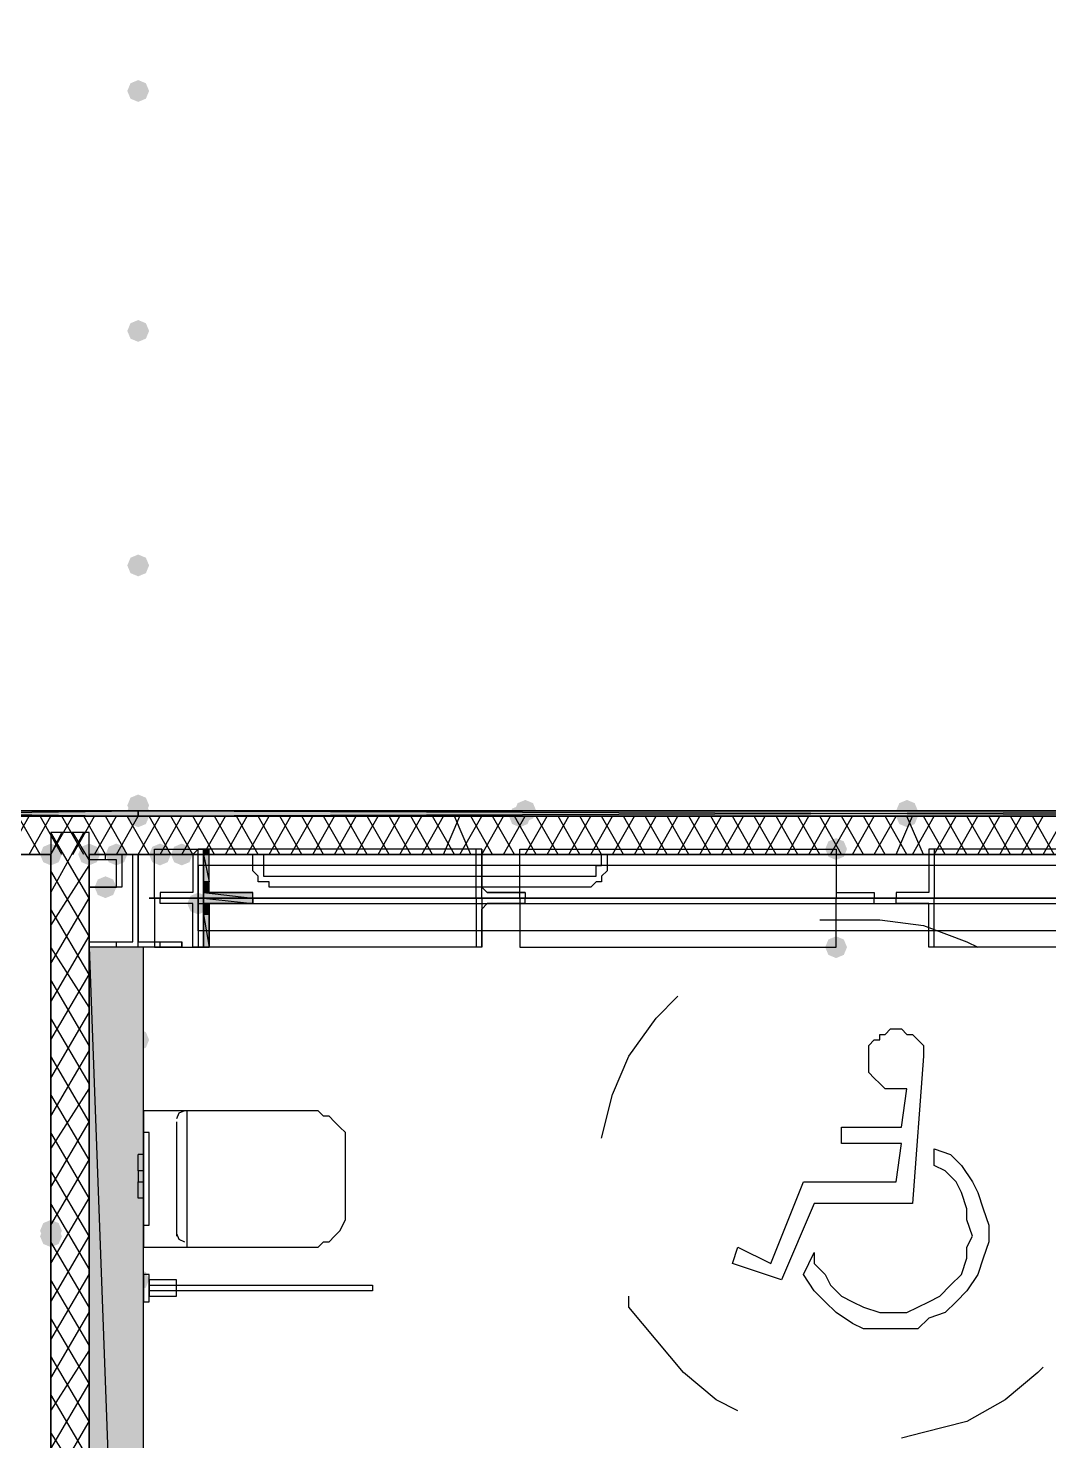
# Model space of a CAD drawing. Header units: millimetres. Extents: x 0 to 420, y 0 to 297.
# Drawn here: x 376.46 to 384.39, y 182.86 to 193.82 of the extents above; entities that cross this region are included whole.
import ezdxf

# ---------------------------------------------------------------- set-up
doc = ezdxf.new("R2010")
doc.units = ezdxf.units.MM
doc.layers.get('0').update_dxf_attribs({"linetype": 'CONTINUOUS'})

msp = doc.modelspace()

# ---------------------------------------------------------------- hatches: boundary and pattern name
at = {"true_color": 0x000007}
for points in [[(377.401667, 193.336333), (377.376796, 193.276537), (377.317, 193.251667), (377.257204, 193.276537), (377.232333, 193.336333), (377.257204, 193.396129), (377.317, 193.421), (377.376796, 193.396129)], [(377.401667, 191.473667), (377.376796, 191.413871), (377.317, 191.389), (377.257204, 191.413871), (377.232333, 191.473667), (377.257204, 191.533462), (377.317, 191.558333), (377.376796, 191.533463)], [(377.401667, 189.653333), (377.376796, 189.593537), (377.317, 189.568667), (377.257204, 189.593537), (377.232333, 189.653333), (377.257204, 189.713129), (377.317, 189.738), (377.376796, 189.713129)], [(377.401667, 187.790667), (377.376796, 187.730871), (377.317, 187.706), (377.257204, 187.730871), (377.232333, 187.790667), (377.257204, 187.850462), (377.317, 187.875333), (377.376796, 187.850463)], [(377.020667, 187.409667), (376.995796, 187.349871), (376.936, 187.325), (376.876204, 187.349871), (376.851333, 187.409667), (376.876204, 187.469462), (376.936, 187.494333), (376.995796, 187.469463)], [(377.232333, 187.409667), (377.207462, 187.349871), (377.147667, 187.325), (377.087871, 187.349871), (377.063, 187.409667), (377.087871, 187.469462), (377.147667, 187.494333), (377.207462, 187.469463)], [(377.571, 187.409667), (377.546129, 187.349871), (377.486333, 187.325), (377.426537, 187.349871), (377.401667, 187.409667), (377.426537, 187.469462), (377.486333, 187.494333), (377.546129, 187.469463)], [(377.740333, 187.409667), (377.715463, 187.349871), (377.655667, 187.325), (377.595871, 187.349871), (377.571, 187.409667), (377.595871, 187.469462), (377.655667, 187.494333), (377.715462, 187.469463)], [(382.820333, 187.452), (382.795463, 187.392204), (382.735667, 187.367333), (382.675871, 187.392204), (382.651, 187.452), (382.675871, 187.511796), (382.735667, 187.536667), (382.795462, 187.511796)], [(377.147667, 187.155667), (377.122796, 187.095871), (377.063, 187.071), (377.003204, 187.095871), (376.978333, 187.155667), (377.003204, 187.215462), (377.063, 187.240333), (377.122796, 187.215463)], [(377.867333, 187.028667), (377.842463, 186.968871), (377.782667, 186.944), (377.722871, 186.968871), (377.698, 187.028667), (377.722871, 187.088462), (377.782667, 187.113333), (377.842462, 187.088463)], [(382.820333, 186.69), (382.795463, 186.630204), (382.735667, 186.605333), (382.675871, 186.630204), (382.651, 186.69), (382.675871, 186.749796), (382.735667, 186.774667), (382.795462, 186.749796)], [(377.401667, 185.970333), (377.376796, 185.910537), (377.317, 185.885667), (377.257204, 185.910537), (377.232333, 185.970333), (377.257204, 186.030129), (377.317, 186.055), (377.376796, 186.030129)], [(377.401667, 184.107667), (377.376796, 184.047871), (377.317, 184.023), (377.257204, 184.047871), (377.232333, 184.107667), (377.257204, 184.167462), (377.317, 184.192333), (377.376796, 184.167463)]]:
    msp.add_hatch(color=0, dxfattribs=at).paths.add_polyline_path(points, flags=0)
at = {"true_color": 0x0000fe}
for points in [[(377.401667, 187.748333), (377.376796, 187.688537), (377.317, 187.663667), (377.257204, 187.688537), (377.232333, 187.748333), (377.257204, 187.808129), (377.317, 187.833), (377.376796, 187.808129)], [(377.401667, 187.748333), (377.376796, 187.688537), (377.317, 187.663667), (377.257204, 187.688537), (377.232333, 187.748333), (377.257204, 187.808129), (377.317, 187.833), (377.376796, 187.808129)], [(380.407333, 187.748333), (380.382462, 187.688537), (380.322667, 187.663667), (380.262871, 187.688537), (380.238, 187.748333), (380.262871, 187.808129), (380.322667, 187.833), (380.382462, 187.808129)], [(383.370667, 187.748333), (383.345796, 187.688537), (383.286, 187.663667), (383.226204, 187.688537), (383.201333, 187.748333), (383.226204, 187.808129), (383.286, 187.833), (383.345796, 187.808129)], [(377.401667, 187.706), (377.376796, 187.646204), (377.317, 187.621333), (377.257204, 187.646204), (377.232333, 187.706), (377.257204, 187.765796), (377.317, 187.790667), (377.376796, 187.765796)], [(377.401667, 187.706), (377.376796, 187.646204), (377.317, 187.621333), (377.257204, 187.646204), (377.232333, 187.706), (377.257204, 187.765796), (377.317, 187.790667), (377.376796, 187.765796)], [(380.365, 187.706), (380.340129, 187.646204), (380.280333, 187.621333), (380.220537, 187.646204), (380.195667, 187.706), (380.220537, 187.765796), (380.280333, 187.790667), (380.340129, 187.765796)], [(383.370667, 187.706), (383.345796, 187.646204), (383.286, 187.621333), (383.226204, 187.646204), (383.201333, 187.706), (383.226204, 187.765796), (383.286, 187.790667), (383.345796, 187.765796)], [(376.724333, 187.409667), (376.699462, 187.349871), (376.639667, 187.325), (376.579871, 187.349871), (376.555, 187.409667), (376.579871, 187.469462), (376.639667, 187.494333), (376.699462, 187.469463)], [(376.724333, 184.488667), (376.699462, 184.428871), (376.639667, 184.404), (376.579871, 184.428871), (376.555, 184.488667), (376.579871, 184.548462), (376.639667, 184.573333), (376.699462, 184.548463)], [(376.724333, 184.446333), (376.699462, 184.386537), (376.639667, 184.361667), (376.579871, 184.386537), (376.555, 184.446333), (376.579871, 184.506129), (376.639667, 184.531), (376.699462, 184.506129)]]:
    msp.add_hatch(color=0, dxfattribs=at).paths.add_polyline_path(points, flags=0)
at = {"true_color": 0x000007}
h = msp.add_hatch(color=0, dxfattribs=at)
h.paths.add_polyline_path([(377.317, 187.748333), (374.015, 187.748333), (377.317, 187.706)], flags=0)
h.paths.add_polyline_path([(374.015, 187.748333), (377.317, 187.706), (374.015, 187.706)], flags=0)
h = msp.add_hatch(color=0, dxfattribs=at)
h.paths.add_polyline_path([(389.255, 187.748333), (377.317, 187.748333), (389.255, 187.706)], flags=0)
h.paths.add_polyline_path([(377.317, 187.748333), (389.255, 187.706), (377.317, 187.706)], flags=0)
h = msp.add_hatch(color=0, dxfattribs=at)
h.paths.add_polyline_path([(376.639667, 187.409667), (376.639667, 169.672)], flags=0)
h.paths.add_polyline_path([(376.639667, 169.672), (376.639667, 187.409667)], flags=0)
at = {"true_color": 0x000062}
h = msp.add_hatch(color=0, dxfattribs=at)
h.paths.add_polyline_path([(377.825, 187.452), (377.867333, 187.452)], flags=0)
h.paths.add_polyline_path([(377.867333, 187.452), (377.825, 187.452)], flags=0)
h.paths.add_polyline_path([(377.867333, 187.452), (377.825, 187.452)], flags=0)
h.paths.add_polyline_path([(377.825, 187.452), (377.867333, 187.452)], flags=0)
h = msp.add_hatch(color=0, dxfattribs=at)
h.paths.add_polyline_path([(377.867333, 187.452), (377.825, 187.452), (377.867333, 187.409667)], flags=0)
h.paths.add_polyline_path([(377.825, 187.452), (377.867333, 187.409667), (377.825, 187.409667)], flags=0)
h = msp.add_hatch(color=0, dxfattribs=at)
h.paths.add_polyline_path([(377.867333, 187.409667), (377.825, 187.409667), (377.867333, 187.198)], flags=0)
h.paths.add_polyline_path([(377.825, 187.409667), (377.867333, 187.198), (377.825, 187.198)], flags=0)
h = msp.add_hatch(color=0, dxfattribs=at)
h.paths.add_polyline_path([(377.867333, 187.198), (377.825, 187.198), (377.867333, 187.155667)], flags=0)
h.paths.add_polyline_path([(377.825, 187.198), (377.867333, 187.155667), (377.825, 187.155667)], flags=0)
h = msp.add_hatch(color=0, dxfattribs=at)
h.paths.add_polyline_path([(377.867333, 187.155667), (377.825, 187.155667), (377.867333, 187.113333)], flags=0)
h.paths.add_polyline_path([(377.825, 187.155667), (377.867333, 187.113333), (377.825, 187.113333)], flags=0)
h.paths.add_polyline_path([(377.867333, 187.113333), (377.825, 187.113333)], flags=0)
h.paths.add_polyline_path([(377.825, 187.113333), (377.867333, 187.113333)], flags=0)
h.paths.add_polyline_path([(377.867333, 187.113333), (377.825, 187.113333)], flags=0)
h.paths.add_polyline_path([(377.867333, 187.113333), (377.825, 187.113333)], flags=0)
h = msp.add_hatch(color=0, dxfattribs=at)
h.paths.add_polyline_path([(377.909667, 187.113333), (377.825, 187.113333)], flags=0)
h.paths.add_polyline_path([(377.909667, 187.113333), (377.825, 187.113333), (377.867333, 187.113333)], flags=0)
h = msp.add_hatch(color=0, dxfattribs=at)
h.paths.add_polyline_path([(378.121333, 187.113333), (377.825, 187.113333)], flags=0)
h.paths.add_polyline_path([(378.121333, 187.113333), (377.825, 187.113333), (377.909667, 187.113333)], flags=0)
h = msp.add_hatch(color=0, dxfattribs=at)
h.paths.add_polyline_path([(377.825, 187.113333), (378.206, 187.113333)], flags=0)
h.paths.add_polyline_path([(378.206, 187.113333), (377.825, 187.113333)], flags=0)
h.paths.add_polyline_path([(378.206, 187.113333), (377.825, 187.113333)], flags=0)
h.paths.add_polyline_path([(377.825, 187.113333), (378.206, 187.113333)], flags=0)
h.paths.add_polyline_path([(378.206, 187.113333), (377.825, 187.113333)], flags=0)
h.paths.add_polyline_path([(378.206, 187.113333), (377.825, 187.113333)], flags=0)
h = msp.add_hatch(color=0, dxfattribs=at)
h.paths.add_polyline_path([(378.206, 187.113333), (377.825, 187.113333), (378.206, 187.071)], flags=0)
h.paths.add_polyline_path([(377.825, 187.113333), (378.206, 187.071), (377.825, 187.071)], flags=0)
h.paths.add_polyline_path([(378.206, 187.071), (377.825, 187.071)], flags=0)
h.paths.add_polyline_path([(377.825, 187.071), (378.206, 187.071)], flags=0)
h.paths.add_polyline_path([(378.206, 187.071), (377.825, 187.071)], flags=0)
h.paths.add_polyline_path([(378.206, 187.071), (377.825, 187.071)], flags=0)
h = msp.add_hatch(color=0, dxfattribs=at)
h.paths.add_polyline_path([(378.206, 187.071), (377.825, 187.071), (378.206, 187.028667)], flags=0)
h.paths.add_polyline_path([(377.825, 187.071), (378.206, 187.028667), (377.825, 187.028667)], flags=0)
h.paths.add_polyline_path([(378.206, 187.028667), (377.825, 187.028667)], flags=0)
h.paths.add_polyline_path([(377.825, 187.028667), (378.206, 187.028667)], flags=0)
h.paths.add_polyline_path([(378.206, 187.028667), (377.825, 187.028667)], flags=0)
h.paths.add_polyline_path([(378.206, 187.028667), (377.825, 187.028667)], flags=0)
h.paths.add_polyline_path([(377.825, 187.028667), (378.206, 187.028667)], flags=0)
h.paths.add_polyline_path([(378.206, 187.028667), (377.825, 187.028667)], flags=0)
h.paths.add_polyline_path([(378.206, 187.028667), (377.825, 187.028667)], flags=0)
h.paths.add_polyline_path([(377.825, 187.028667), (378.206, 187.028667)], flags=0)
h.paths.add_polyline_path([(378.206, 187.028667), (377.825, 187.028667)], flags=0)
h.paths.add_polyline_path([(378.206, 187.028667), (377.825, 187.028667)], flags=0)
for points in [[(378.206, 187.113333), (378.121333, 187.113333)], [(377.825, 186.69), (377.867333, 186.69)]]:
    msp.add_hatch(color=0, dxfattribs=at).paths.add_polyline_path(points, flags=0)
h = msp.add_hatch(color=0, dxfattribs=at)
h.paths.add_polyline_path([(378.121333, 187.113333), (378.206, 187.113333)], flags=0)
h.paths.add_polyline_path([(378.206, 187.113333), (378.121333, 187.113333)], flags=0)
h = msp.add_hatch(color=0, dxfattribs=at)
h.paths.add_polyline_path([(377.909667, 187.028667), (377.825, 187.028667)], flags=0)
h.paths.add_polyline_path([(377.909667, 187.028667), (377.825, 187.028667), (378.121333, 187.028667)], flags=0)
h = msp.add_hatch(color=0, dxfattribs=at)
h.paths.add_polyline_path([(377.825, 187.028667), (377.867333, 187.028667)], flags=0)
h.paths.add_polyline_path([(377.867333, 187.028667), (377.825, 187.028667)], flags=0)
h.paths.add_polyline_path([(377.867333, 187.028667), (377.825, 187.028667)], flags=0)
h.paths.add_polyline_path([(377.825, 187.028667), (377.867333, 187.028667)], flags=0)
h.paths.add_polyline_path([(377.867333, 187.028667), (377.825, 187.028667)], flags=0)
h.paths.add_polyline_path([(377.867333, 187.028667), (377.825, 187.028667), (377.909667, 187.028667)], flags=0)
h = msp.add_hatch(color=0, dxfattribs=at)
h.paths.add_polyline_path([(377.867333, 187.028667), (377.825, 187.028667), (377.867333, 186.986333)], flags=0)
h.paths.add_polyline_path([(377.825, 187.028667), (377.867333, 186.986333), (377.825, 186.986333)], flags=0)
h = msp.add_hatch(color=0, dxfattribs=at)
h.paths.add_polyline_path([(377.867333, 186.986333), (377.825, 186.986333), (377.867333, 186.944)], flags=0)
h.paths.add_polyline_path([(377.825, 186.986333), (377.867333, 186.944), (377.825, 186.944)], flags=0)
h = msp.add_hatch(color=0, dxfattribs=at)
h.paths.add_polyline_path([(377.867333, 186.944), (377.825, 186.944), (377.867333, 186.69)], flags=0)
h.paths.add_polyline_path([(377.825, 186.944), (377.867333, 186.69), (377.825, 186.69)], flags=0)
h.paths.add_polyline_path([(377.867333, 186.69), (377.825, 186.69)], flags=0)
h.paths.add_polyline_path([(377.825, 186.69), (377.867333, 186.69)], flags=0)
h.paths.add_polyline_path([(377.867333, 186.69), (377.825, 186.69)], flags=0)
h.paths.add_polyline_path([(377.867333, 186.69), (377.825, 186.69)], flags=0)
h = msp.add_hatch(color=0, dxfattribs=at)
h.paths.add_polyline_path([(378.121333, 187.028667), (378.206, 187.028667)], flags=0)
h.paths.add_polyline_path([(378.206, 187.028667), (378.121333, 187.028667)], flags=0)
h.paths.add_polyline_path([(378.206, 187.028667), (378.121333, 187.028667)], flags=0)
at = {"true_color": 0x000007}
h = msp.add_hatch(color=0, dxfattribs=at)
h.paths.add_polyline_path([(377.359333, 186.69), (376.936, 186.69), (377.359333, 175.26)], flags=0)
h.paths.add_polyline_path([(376.936, 186.69), (377.359333, 175.26), (376.936, 175.26)], flags=0)

# ---------------------------------------------------------------- linework, layer by layer
at = {"color": 0, "true_color": 0x000007}
for points in [[(360.045, 222.207667), (360.045, 187.706), (389.255, 187.706), (389.255, 216.111667), (372.448667, 216.111667), (372.448667, 222.207667)], [(377.317, 187.748333), (374.015, 187.748333), (377.317, 187.706)], [(374.015, 187.748333), (377.317, 187.706), (374.015, 187.706)], [(374.015, 187.706), (374.015, 187.748333), (377.317, 187.748333), (377.317, 187.706), (374.015, 187.706), (377.317, 187.706), (377.317, 187.748333), (374.015, 187.748333)], [(389.255, 187.748333), (377.317, 187.748333), (389.255, 187.706)], [(377.317, 187.748333), (389.255, 187.706), (377.317, 187.706)], [(389.255, 187.748333), (377.317, 187.748333), (377.317, 187.706), (389.255, 187.706)], [(389.255, 187.748333), (377.317, 187.748333), (377.317, 187.706), (389.255, 187.706)], [(376.639667, 187.409667), (360.045, 187.409667), (360.045, 176.276), (376.639667, 176.276)], [(376.639667, 187.409667), (376.639667, 169.672)], [(376.639667, 169.672), (376.639667, 187.409667)], [(376.639667, 187.409667), (376.639667, 169.672)], [(376.639667, 187.409667), (376.639667, 169.672)], [(377.19, 187.155667), (376.936, 187.155667), (376.936, 187.409667), (377.19, 187.409667)], [(377.655667, 186.69), (376.936, 186.69), (376.936, 186.732333), (377.274667, 186.732333), (377.274667, 187.409667), (376.936, 187.409667), (377.655667, 187.409667), (377.317, 187.409667), (377.317, 186.732333), (377.655667, 186.732333)], [(378.206, 187.409667), (378.290667, 187.409667), (378.290667, 187.325), (378.290667, 187.282667), (378.290667, 187.240333), (378.333, 187.240333), (378.375333, 187.240333), (380.788333, 187.240333), (380.830667, 187.240333), (380.873, 187.240333), (380.873, 187.282667), (380.873, 187.325), (380.915333, 187.325), (380.915333, 187.409667), (380.873, 187.409667), (381, 187.409667), (380.957667, 187.409667), (380.957667, 187.325), (380.957667, 187.282667), (380.915333, 187.240333), (380.915333, 187.198), (380.873, 187.198), (380.830667, 187.155667), (380.788333, 187.155667), (378.375333, 187.155667), (378.333, 187.155667), (378.333, 187.198), (378.290667, 187.198), (378.248333, 187.198), (378.248333, 187.240333), (378.206, 187.282667), (378.206, 187.325)], [(380.280333, 187.452), (382.735667, 187.452), (382.735667, 187.071), (380.280333, 187.071)], [(385.910667, 187.452), (383.497667, 187.452), (383.497667, 187.071), (385.910667, 187.071)], [(377.147667, 187.155667), (377.147667, 187.367333), (376.936, 187.367333), (376.936, 187.155667)], [(377.401667, 187.071), (378.121333, 187.071)], [(380.026333, 187.113333), (380.322667, 187.113333)], [(380.280333, 186.69), (382.735667, 186.69), (382.735667, 187.071), (380.280333, 187.071)], [(385.910667, 186.69), (383.497667, 186.69), (383.497667, 187.071), (385.910667, 187.071)], [(380.026333, 187.028667), (380.322667, 187.028667)], [(377.359333, 186.69), (376.936, 186.69), (377.359333, 175.26)], [(376.936, 186.69), (377.359333, 175.26), (376.936, 175.26)], [(377.359333, 175.26), (377.359333, 186.69), (376.936, 186.69), (376.936, 175.26)], [(383.413, 185.843333), (383.328333, 184.700333), (382.566333, 184.700333), (382.312333, 184.107667), (381.931333, 184.234667), (381.973667, 184.361667), (382.227667, 184.234667), (382.481667, 184.869667), (383.201333, 184.869667), (383.243667, 185.166), (382.778, 185.166), (382.778, 185.293), (383.243667, 185.293), (383.286, 185.589333), (383.243667, 185.589333), (383.201333, 185.589333), (383.159, 185.589333), (383.116667, 185.589333), (383.074333, 185.631667), (383.032, 185.674), (382.989667, 185.716333), (382.989667, 185.758667), (382.989667, 185.801), (382.989667, 185.843333), (382.989667, 185.885667), (382.989667, 185.928), (383.032, 185.970333), (383.074333, 185.970333), (383.074333, 186.012667), (383.116667, 186.012667), (383.159, 186.055), (383.201333, 186.055), (383.243667, 186.055), (383.286, 186.012667), (383.328333, 186.012667), (383.370667, 185.970333), (383.413, 185.928), (383.413, 185.885667)], [(378.925667, 185.123667), (378.925667, 185.166), (378.925667, 185.250667), (378.883333, 185.293), (378.841, 185.335333), (378.798667, 185.377667), (378.756333, 185.377667), (378.714, 185.42), (378.671667, 185.42), (377.359333, 185.42), (377.359333, 184.361667), (378.671667, 184.361667), (378.714, 184.361667), (378.756333, 184.404), (378.798667, 184.404), (378.841, 184.446333), (378.883333, 184.488667), (378.925667, 184.573333), (378.925667, 184.615667), (378.925667, 184.658)], [(377.359333, 185.250667), (377.359333, 184.531), (377.401667, 184.531), (377.401667, 185.250667)], [(382.481667, 184.15), (382.566333, 184.319333), (382.566333, 184.234667), (382.651, 184.15), (382.693333, 184.065333), (382.778, 183.980667), (382.862667, 183.938333), (382.947333, 183.896), (383.074333, 183.853667), (383.159, 183.853667), (383.286, 183.853667), (383.370667, 183.896), (383.455333, 183.938333), (383.54, 183.980667), (383.624667, 184.065333), (383.709333, 184.15), (383.751667, 184.277), (383.751667, 184.361667), (383.794, 184.446333), (383.751667, 184.573333), (383.751667, 184.658), (383.709333, 184.785), (383.667, 184.869667), (383.582333, 184.954333), (383.497667, 184.996667), (383.497667, 185.123667), (383.624667, 185.081333), (383.709333, 184.996667), (383.794, 184.869667), (383.836333, 184.785), (383.878667, 184.658), (383.921, 184.531), (383.921, 184.404), (383.878667, 184.277), (383.836333, 184.15), (383.751667, 184.023), (383.667, 183.938333), (383.582333, 183.853667), (383.455333, 183.811333), (383.370667, 183.726667), (383.243667, 183.726667), (383.074333, 183.726667), (382.947333, 183.726667), (382.862667, 183.769), (382.735667, 183.853667), (382.651, 183.938333), (382.566333, 184.023)], [(377.401667, 183.938333), (377.401667, 184.15), (377.359333, 184.15), (377.359333, 183.938333)], [(377.401667, 183.980667), (377.613333, 183.980667), (377.613333, 184.107667), (377.401667, 184.107667)], [(377.401667, 184.023), (377.401667, 184.065333), (379.095, 184.065333), (379.137333, 184.065333), (379.137333, 184.023), (379.095, 184.023)]]:
    msp.add_lwpolyline(points, close=True, dxfattribs=at)
for points in [[(377.317, 187.706), (374.015, 187.706), (377.317, 187.748333), (374.015, 187.748333)], [(389.255, 187.748333), (377.317, 187.748333), (389.255, 187.748333), (377.317, 187.706)], [(389.255, 187.706), (374.015, 187.706)], [(376.301, 187.409667), (376.470333, 187.706)], [(376.555, 187.409667), (376.385667, 187.706)], [(376.470333, 187.409667), (376.639667, 187.706)], [(376.724333, 187.409667), (376.555, 187.706)], [(376.639667, 187.409667), (376.809, 187.706)], [(376.893667, 187.409667), (376.724333, 187.706)], [(376.809, 187.409667), (376.978333, 187.706)], [(377.063, 187.409667), (376.893667, 187.706)], [(376.978333, 187.409667), (377.147667, 187.706)], [(377.232333, 187.409667), (377.063, 187.706)], [(377.147667, 187.409667), (377.317, 187.706)], [(377.401667, 187.409667), (377.232333, 187.706)], [(377.317, 187.409667), (377.486333, 187.706)], [(377.571, 187.409667), (377.401667, 187.706)], [(377.486333, 187.409667), (377.655667, 187.706)], [(377.740333, 187.409667), (377.571, 187.706)], [(377.655667, 187.409667), (377.825, 187.706)], [(377.909667, 187.409667), (377.740333, 187.706)], [(377.825, 187.409667), (377.994333, 187.706)], [(378.079, 187.409667), (377.909667, 187.706)], [(377.994333, 187.409667), (378.163667, 187.706)], [(378.248333, 187.409667), (378.079, 187.706)], [(378.163667, 187.409667), (378.333, 187.706)], [(378.417667, 187.409667), (378.248333, 187.706)], [(378.333, 187.409667), (378.502333, 187.706)], [(378.587, 187.409667), (378.417667, 187.706)], [(378.502333, 187.409667), (378.671667, 187.706)], [(378.756333, 187.409667), (378.587, 187.706)], [(378.671667, 187.409667), (378.841, 187.706)], [(378.925667, 187.409667), (378.756333, 187.706)], [(378.841, 187.409667), (379.010333, 187.706)], [(379.095, 187.409667), (378.925667, 187.706)], [(379.010333, 187.409667), (379.179667, 187.706)], [(379.264333, 187.409667), (379.095, 187.706)], [(379.179667, 187.409667), (379.349, 187.706)], [(379.433667, 187.409667), (379.264333, 187.706)], [(379.349, 187.409667), (379.518333, 187.706)], [(379.603, 187.409667), (379.433667, 187.706)], [(379.518333, 187.409667), (379.687667, 187.706)], [(379.772333, 187.409667), (379.603, 187.706)], [(379.687667, 187.409667), (379.814667, 187.706)], [(379.899333, 187.409667), (379.772333, 187.706)], [(379.814667, 187.409667), (379.984, 187.706)], [(380.068667, 187.409667), (379.899333, 187.706)], [(379.984, 187.409667), (380.153333, 187.706)], [(380.238, 187.409667), (380.068667, 187.706)], [(380.153333, 187.409667), (380.322667, 187.706)], [(380.407333, 187.409667), (380.238, 187.706)], [(380.322667, 187.409667), (380.492, 187.706)], [(380.576667, 187.409667), (380.407333, 187.706)], [(380.492, 187.409667), (380.661333, 187.706)], [(380.746, 187.409667), (380.576667, 187.706)], [(380.661333, 187.409667), (380.830667, 187.706)], [(380.915333, 187.409667), (380.746, 187.706)], [(380.830667, 187.409667), (381, 187.706)], [(381.084667, 187.409667), (380.915333, 187.706)], [(381, 187.409667), (381.169333, 187.706)], [(381.254, 187.409667), (381.084667, 187.706)], [(381.169333, 187.409667), (381.338667, 187.706)], [(381.423333, 187.409667), (381.254, 187.706)], [(381.338667, 187.409667), (381.508, 187.706)], [(381.592667, 187.409667), (381.423333, 187.706)], [(381.508, 187.409667), (381.677333, 187.706)], [(381.762, 187.409667), (381.592667, 187.706)], [(381.677333, 187.409667), (381.846667, 187.706)], [(381.931333, 187.409667), (381.762, 187.706)], [(381.846667, 187.409667), (382.016, 187.706)], [(382.100667, 187.409667), (381.931333, 187.706)], [(382.016, 187.409667), (382.185333, 187.706)], [(382.27, 187.409667), (382.100667, 187.706)], [(382.185333, 187.409667), (382.354667, 187.706)], [(382.439333, 187.409667), (382.27, 187.706)], [(382.354667, 187.409667), (382.524, 187.706)], [(382.608667, 187.409667), (382.439333, 187.706)], [(382.524, 187.409667), (382.693333, 187.706)], [(382.778, 187.409667), (382.608667, 187.706)], [(382.693333, 187.409667), (382.862667, 187.706)], [(382.947333, 187.409667), (382.778, 187.706)], [(382.862667, 187.409667), (383.032, 187.706)], [(383.116667, 187.409667), (382.947333, 187.706)], [(383.032, 187.409667), (383.201333, 187.706)], [(383.286, 187.409667), (383.116667, 187.706)], [(383.201333, 187.409667), (383.328333, 187.706)], [(383.413, 187.409667), (383.286, 187.706)], [(383.328333, 187.409667), (383.497667, 187.706)], [(383.582333, 187.409667), (383.413, 187.706)], [(383.497667, 187.409667), (383.667, 187.706)], [(383.751667, 187.409667), (383.582333, 187.706)], [(383.667, 187.409667), (383.836333, 187.706)], [(383.921, 187.409667), (383.751667, 187.706)], [(383.836333, 187.409667), (384.005667, 187.706)], [(384.090333, 187.409667), (383.921, 187.706)], [(384.005667, 187.409667), (384.175, 187.706)], [(384.259667, 187.409667), (384.090333, 187.706)], [(384.175, 187.409667), (384.344333, 187.706)], [(384.429, 187.409667), (384.259667, 187.706)], [(384.344333, 187.409667), (384.513667, 187.706)], [(376.639667, 187.409667), (376.724333, 187.579)], [(376.639667, 187.113333), (376.893667, 187.579)], [(376.936, 187.071), (376.639667, 187.579)], [(376.639667, 187.579), (376.639667, 176.276)], [(376.936, 175.26), (376.936, 187.579), (376.639667, 187.579)], [(376.936, 187.367333), (376.809, 187.579)], [(374.015, 187.409667), (376.639667, 187.409667)], [(376.639667, 187.409667), (376.639667, 169.672), (376.639667, 187.409667), (376.639667, 169.672)], [(376.936, 187.409667), (389.255, 187.409667)], [(377.063, 187.367333), (377.063, 187.409667)], [(377.317, 186.69), (377.317, 187.409667)], [(377.825, 187.071), (377.444, 187.071), (377.444, 187.452), (377.825, 187.452)], [(377.782667, 187.071), (377.782667, 187.452), (377.740333, 187.409667), (377.740333, 187.155667), (377.740333, 187.113333), (377.486333, 187.113333), (377.486333, 187.071), (377.782667, 187.071), (379.941667, 187.071), (379.941667, 187.452), (377.782667, 187.452)], [(379.984, 187.452), (377.825, 187.452)], [(378.206, 187.409667), (378.290667, 187.409667)], [(379.984, 187.071), (379.984, 187.452), (379.984, 187.409667), (379.984, 187.155667), (380.026333, 187.113333)], [(380.915333, 187.409667), (380.957667, 187.409667)], [(382.735667, 187.452), (382.735667, 187.409667), (382.735667, 187.155667), (382.735667, 187.113333), (382.778, 187.113333), (382.989667, 187.113333), (383.032, 187.113333), (383.032, 187.071)], [(383.455333, 187.452), (383.455333, 187.409667), (383.455333, 187.155667), (383.455333, 187.113333), (383.201333, 187.113333), (383.201333, 187.071)], [(383.497667, 187.452), (383.455333, 187.452)], [(376.639667, 186.859333), (376.936, 187.325)], [(376.936, 186.774667), (376.639667, 187.282667)], [(388.408333, 187.282667), (388.408333, 187.325), (377.782667, 187.325)], [(377.782667, 187.325), (377.782667, 187.071), (388.408333, 187.071)], [(376.639667, 186.563), (376.936, 187.071)], [(377.825, 187.071), (377.444, 187.071), (377.444, 186.69), (377.825, 186.69)], [(377.782667, 187.071), (377.782667, 186.69), (377.740333, 186.69), (377.740333, 186.986333), (377.740333, 187.028667), (377.486333, 187.028667), (377.486333, 187.071), (377.782667, 187.071), (379.941667, 187.071), (379.941667, 186.69), (377.782667, 186.69)], [(377.782667, 187.028667), (377.782667, 187.071), (377.782667, 187.028667), (388.408333, 187.028667), (388.408333, 187.071), (377.782667, 187.071)], [(379.984, 187.071), (377.825, 187.071)], [(379.984, 187.071), (377.825, 187.071)], [(378.206, 187.113333), (377.909667, 187.113333)], [(379.984, 187.071), (379.984, 186.69), (379.984, 186.986333), (380.026333, 187.028667)], [(380.322667, 187.071), (379.984, 187.071)], [(380.322667, 187.071), (379.984, 187.071)], [(380.322667, 187.113333), (380.322667, 187.071)], [(380.322667, 187.028667), (380.322667, 187.071)], [(383.032, 187.071), (382.735667, 187.071)], [(382.735667, 186.69), (382.735667, 186.986333), (382.735667, 187.028667), (382.778, 187.028667), (382.989667, 187.028667), (383.032, 187.028667), (383.032, 187.071)], [(383.032, 187.071), (382.735667, 187.071)], [(383.201333, 187.071), (383.497667, 187.071)], [(383.455333, 186.69), (383.455333, 186.986333), (383.455333, 187.028667), (383.201333, 187.028667), (383.201333, 187.071)], [(383.201333, 187.071), (383.497667, 187.071)], [(376.936, 186.478333), (376.639667, 186.986333)], [(388.408333, 187.028667), (388.408333, 186.986333), (388.408333, 186.817), (377.782667, 186.817), (377.782667, 186.986333), (377.782667, 187.028667), (377.782667, 186.986333), (377.782667, 186.817)], [(378.206, 187.028667), (377.909667, 187.028667)], [(382.608667, 186.901667), (382.735667, 186.901667), (383.074333, 186.901667), (383.413, 186.859333), (383.751667, 186.732333), (383.836333, 186.69)], [(376.639667, 186.266667), (376.936, 186.774667)], [(376.936, 186.69), (376.936, 186.732333)], [(377.147667, 186.69), (377.147667, 186.732333)], [(377.486333, 186.69), (377.486333, 186.732333)], [(377.655667, 186.69), (377.655667, 186.732333)], [(376.936, 186.224333), (376.639667, 186.69)], [(379.984, 186.69), (377.825, 186.69)], [(383.497667, 186.69), (383.455333, 186.69)], [(376.639667, 185.970333), (376.936, 186.478333)], [(376.936, 185.928), (376.639667, 186.436)], [(380.915333, 185.208333), (381, 185.547), (381.127, 185.843333), (381.338667, 186.139667), (381.508, 186.309)], [(376.639667, 185.674), (376.936, 186.182)], [(376.936, 185.631667), (376.639667, 186.139667)], [(376.639667, 185.377667), (376.936, 185.885667)], [(376.936, 185.335333), (376.639667, 185.843333)], [(376.639667, 185.123667), (376.936, 185.589333)], [(376.936, 185.039), (376.639667, 185.547)], [(377.676833, 185.42), (377.631932, 185.401401), (377.613333, 185.3565)], [(377.698, 184.361667), (377.698, 185.42)], [(376.639667, 184.827333), (376.936, 185.335333)], [(377.613333, 185.335333), (377.613333, 184.912)], [(376.936, 184.742667), (376.639667, 185.250667)], [(377.317, 184.954333), (377.317, 184.996667), (377.317, 185.081333)], [(377.359333, 185.081333), (377.317, 185.081333)], [(377.359333, 184.954333), (377.359333, 184.996667), (377.359333, 185.081333)], [(376.639667, 184.531), (376.936, 185.039)], [(376.936, 184.446333), (376.639667, 184.954333)], [(377.359333, 184.954333), (377.317, 184.954333), (377.317, 184.912), (377.317, 184.869667), (377.359333, 184.869667)], [(377.317, 184.742667), (377.317, 184.785), (377.317, 184.869667)], [(377.359333, 184.954333), (377.359333, 184.912), (377.359333, 184.869667)], [(377.359333, 184.742667), (377.359333, 184.785), (377.359333, 184.869667)], [(377.613333, 184.912), (377.613333, 184.446333)], [(376.639667, 184.234667), (376.936, 184.742667)], [(376.936, 184.192333), (376.639667, 184.700333)], [(377.359333, 184.742667), (377.317, 184.742667)], [(376.639667, 183.938333), (376.936, 184.446333)], [(377.613333, 184.4675), (377.631932, 184.422599), (377.676833, 184.404)], [(376.936, 183.896), (376.639667, 184.404)], [(376.639667, 183.642), (376.936, 184.15)], [(376.936, 183.599667), (376.639667, 184.107667)], [(381.973667, 183.091667), (381.804333, 183.176333), (381.550333, 183.388), (381.338667, 183.642), (381.127, 183.896), (381.127, 183.980667)], [(376.639667, 183.345667), (376.936, 183.853667)], [(376.936, 183.303333), (376.639667, 183.811333)], [(376.639667, 183.091667), (376.936, 183.557333)], [(376.936, 183.007), (376.639667, 183.515)], [(384.344333, 183.430333), (384.302, 183.388), (384.048, 183.176333), (383.751667, 183.007), (383.413, 182.922333), (383.243667, 182.88)], [(376.639667, 182.795333), (376.936, 183.303333)], [(376.936, 182.710667), (376.639667, 183.218667)], [(376.639667, 182.499), (376.936, 183.007)], [(376.936, 182.456667), (376.639667, 182.922333)]]:
    msp.add_lwpolyline(points, dxfattribs=at)
at = {"color": 0, "true_color": 0x000068}
msp.add_lwpolyline([(389.255, 170.307), (389.255, 174.963667), (385.106333, 174.963667), (385.106333, 175.26), (389.255, 175.26), (389.255, 187.409667), (376.936, 187.409667), (376.936, 175.26), (381.635, 175.26), (381.635, 174.963667), (376.936, 174.963667), (376.936, 170.307)], close=True, dxfattribs=at)
at = {"color": 0, "true_color": 0x000062}
for points in [[(377.825, 187.452), (377.867333, 187.452)], [(377.867333, 187.452), (377.825, 187.452)], [(377.867333, 187.452), (377.825, 187.452)], [(377.825, 187.452), (377.867333, 187.452)], [(377.867333, 187.452), (377.825, 187.452), (377.867333, 187.409667)], [(377.825, 187.452), (377.867333, 187.409667), (377.825, 187.409667)], [(377.867333, 187.409667), (377.825, 187.409667), (377.867333, 187.198)], [(377.825, 187.409667), (377.867333, 187.198), (377.825, 187.198)], [(377.867333, 187.198), (377.825, 187.198), (377.867333, 187.155667)], [(377.825, 187.198), (377.867333, 187.155667), (377.825, 187.155667)], [(377.867333, 187.155667), (377.825, 187.155667), (377.867333, 187.113333)], [(377.825, 187.155667), (377.867333, 187.113333), (377.825, 187.113333)], [(377.867333, 187.113333), (377.825, 187.113333)], [(377.825, 187.113333), (377.867333, 187.113333)], [(377.867333, 187.113333), (377.825, 187.113333)], [(377.867333, 187.113333), (377.825, 187.113333)], [(377.909667, 187.113333), (377.825, 187.113333)], [(377.909667, 187.113333), (377.825, 187.113333), (377.867333, 187.113333)], [(378.121333, 187.113333), (377.825, 187.113333)], [(378.121333, 187.113333), (377.825, 187.113333), (377.909667, 187.113333)], [(377.825, 187.113333), (378.206, 187.113333)], [(378.206, 187.113333), (377.825, 187.113333)], [(378.206, 187.113333), (377.825, 187.113333)], [(377.825, 187.113333), (378.206, 187.113333)], [(378.206, 187.113333), (377.825, 187.113333)], [(378.206, 187.113333), (377.825, 187.113333)], [(378.206, 187.113333), (377.825, 187.113333), (378.206, 187.071)], [(377.825, 187.113333), (378.206, 187.071), (377.825, 187.071)], [(378.206, 187.071), (377.825, 187.071), (378.206, 187.028667)], [(377.825, 187.071), (378.206, 187.028667), (377.825, 187.028667)], [(378.206, 187.071), (377.825, 187.071)], [(377.825, 187.071), (378.206, 187.071)], [(378.206, 187.071), (377.825, 187.071)], [(378.206, 187.071), (377.825, 187.071)], [(378.206, 187.113333), (378.121333, 187.113333)], [(378.121333, 187.113333), (378.206, 187.113333)], [(378.206, 187.113333), (378.121333, 187.113333)], [(378.206, 187.028667), (377.825, 187.028667)], [(377.825, 187.028667), (378.206, 187.028667)], [(378.206, 187.028667), (377.825, 187.028667)], [(378.206, 187.028667), (377.825, 187.028667)], [(377.825, 187.028667), (378.206, 187.028667)], [(378.206, 187.028667), (377.825, 187.028667)], [(378.206, 187.028667), (377.825, 187.028667)], [(377.825, 187.028667), (378.206, 187.028667)], [(378.206, 187.028667), (377.825, 187.028667)], [(378.206, 187.028667), (377.825, 187.028667)], [(377.909667, 187.028667), (377.825, 187.028667)], [(377.909667, 187.028667), (377.825, 187.028667), (378.121333, 187.028667)], [(377.825, 187.028667), (377.867333, 187.028667)], [(377.867333, 187.028667), (377.825, 187.028667)], [(377.867333, 187.028667), (377.825, 187.028667)], [(377.825, 187.028667), (377.867333, 187.028667)], [(377.867333, 187.028667), (377.825, 187.028667)], [(377.867333, 187.028667), (377.825, 187.028667), (377.909667, 187.028667)], [(377.867333, 187.028667), (377.825, 187.028667), (377.867333, 186.986333)], [(377.825, 187.028667), (377.867333, 186.986333), (377.825, 186.986333)], [(377.867333, 186.986333), (377.825, 186.986333), (377.867333, 186.944)], [(377.825, 186.986333), (377.867333, 186.944), (377.825, 186.944)], [(377.867333, 186.944), (377.825, 186.944), (377.867333, 186.69)], [(377.825, 186.944), (377.867333, 186.69), (377.825, 186.69)], [(378.121333, 187.028667), (378.206, 187.028667)], [(378.206, 187.028667), (378.121333, 187.028667)], [(378.206, 187.028667), (378.121333, 187.028667)], [(377.867333, 186.69), (377.825, 186.69)], [(377.825, 186.69), (377.867333, 186.69)], [(377.867333, 186.69), (377.825, 186.69)], [(377.867333, 186.69), (377.825, 186.69)], [(377.825, 186.69), (377.867333, 186.69)]]:
    msp.add_lwpolyline(points, close=True, dxfattribs=at)
for points in [[(377.825, 187.452), (377.825, 187.071), (378.206, 187.071), (377.825, 187.071), (377.825, 186.69)], [(378.206, 187.071), (378.206, 187.113333), (378.121333, 187.113333), (377.909667, 187.113333), (377.867333, 187.113333), (377.867333, 187.155667), (377.867333, 187.198), (377.867333, 187.409667), (377.867333, 187.452), (377.825, 187.452)], [(378.206, 187.071), (378.206, 187.028667), (378.121333, 187.028667), (377.909667, 187.028667), (377.867333, 187.028667), (377.867333, 186.986333), (377.867333, 186.944), (377.867333, 186.69), (377.825, 186.69)]]:
    msp.add_lwpolyline(points, dxfattribs=at)

doc.saveas('drawing.dxf')
